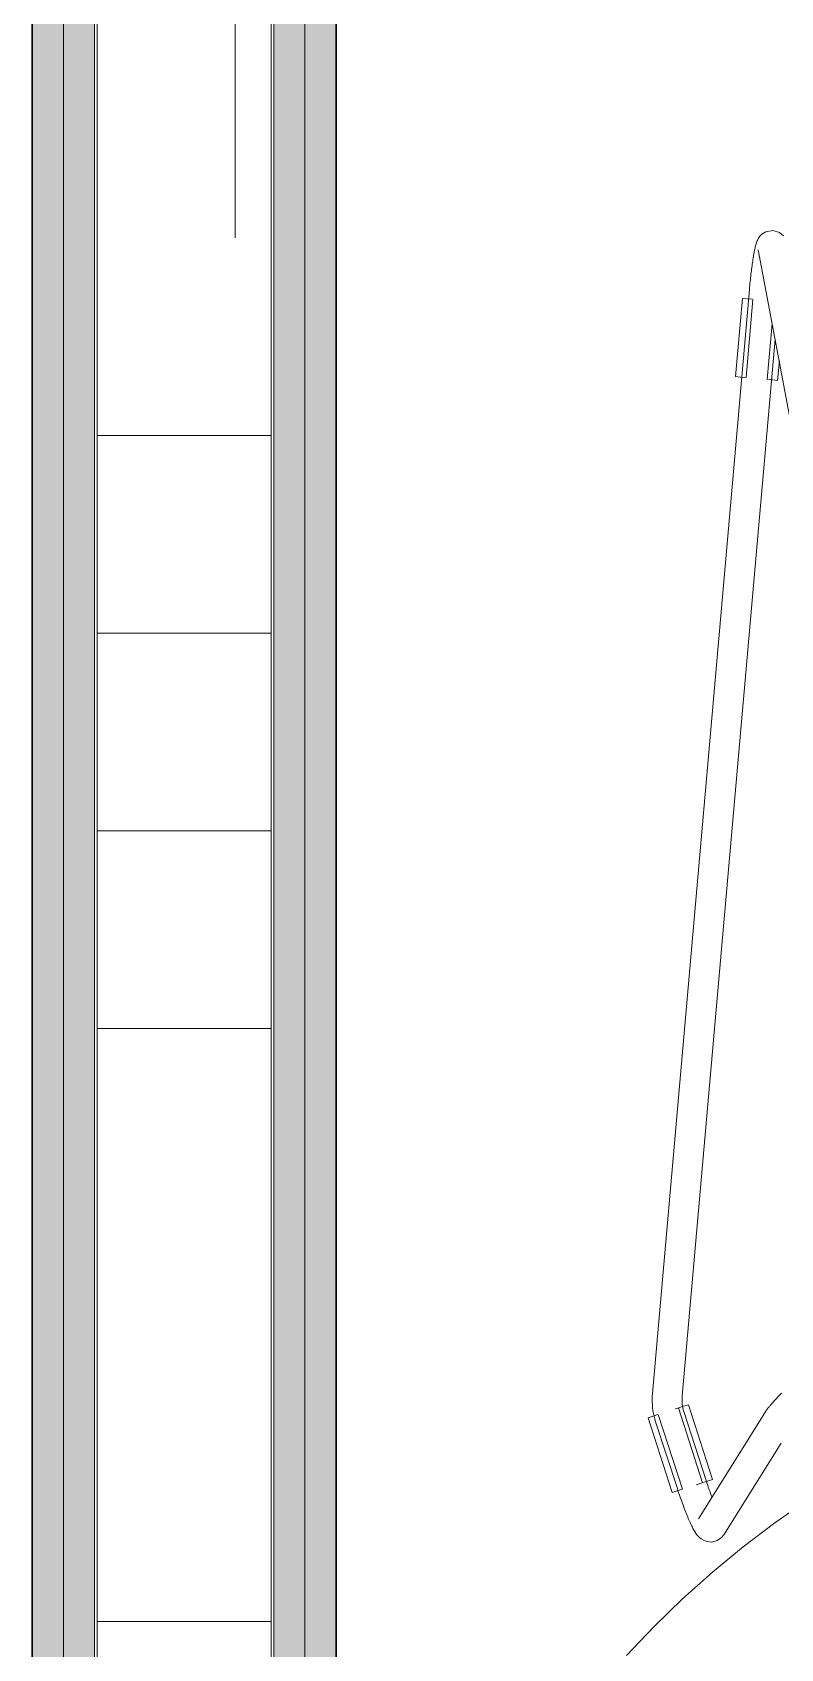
# Model space of a CAD drawing. Header units: millimetres. Extents: x 155920 to 295199, y -4084 to 97293.
# Drawn here: x 219977 to 220278, y 32063 to 32712 of the extents above; entities that cross this region are included whole.
import ezdxf

# ---------------------------------------------------------------- set-up
doc = ezdxf.new("R2010")
doc.units = ezdxf.units.MM
doc.header["$MEASUREMENT"] = 0
for name, color, linetype, lineweight in [('A-WALL', 7, 'CONTINUOUS', 9), ('A-WALL-PATT', 7, 'CONTINUOUS', 25), ('I-FURN', 8, 'CONTINUOUS', 9), ('I-WALL', 7, 'CONTINUOUS', 9)]:
    doc.layers.add(name, color=color, linetype=linetype, lineweight=lineweight)

msp = doc.modelspace()

# ---------------------------------------------------------------- hatches: boundary and pattern name
at = {"layer": 'A-WALL-PATT', "lineweight": 9}
h = msp.add_hatch(color=256, dxfattribs=at)
h.paths.add_polyline_path([(219982.3, 29907.33), (219989.71, 29907.33), (219989.71, 33022.83), (220038.21, 33022.83), (220038.21, 33035.33), (219977.21, 33035.33), (219977.21, 29907.33)], flags=0)
h.paths.add_polyline_path([(220038.21, 33945.33), (220038.21, 33957.83), (219989.71, 33957.83), (219989.71, 34245.33), (219977.21, 34245.33), (219977.21, 33945.33)], flags=0)
at = {"layer": 'A-WALL-PATT', "lineweight": 5}
h = msp.add_hatch(color=256, dxfattribs=at)
h.paths.add_polyline_path([(220002.21, 29907.33), (220002.21, 33010.33), (220038.21, 33010.33), (220038.21, 33022.83), (219989.71, 33022.83), (219989.71, 29907.33)], flags=0)
h.paths.add_polyline_path([(220038.21, 33957.83), (220038.21, 33970.33), (220002.21, 33970.33), (220002.21, 34245.33), (219989.71, 34245.33), (219989.71, 33957.83)], flags=0)
h = msp.add_hatch(color=256, dxfattribs=at)
h.paths.add_polyline_path([(220074.21, 29907.33), (220086.71, 29907.33), (220086.71, 33022.83), (220038.21, 33022.83), (220038.21, 33010.33), (220074.21, 33010.33), (220074.21, 29920.76)], flags=0)
h.paths.add_polyline_path([(220038.21, 33957.83), (220086.71, 33957.83), (220086.71, 34245.33), (220074.21, 34245.33), (220074.21, 33970.33), (220038.21, 33970.33)], flags=0)
h = msp.add_hatch(color=256, dxfattribs=at)
h.paths.add_polyline_path([(220086.71, 29907.33), (220099.21, 29907.33), (220099.21, 33035.33), (220038.21, 33035.33), (220038.21, 33022.83), (220086.71, 33022.83), (220086.71, 29920.76)], flags=0)
h.paths.add_polyline_path([(220038.21, 33945.33), (220099.21, 33945.33), (220099.21, 34245.33), (220086.71, 34245.33), (220086.71, 33957.83), (220038.21, 33957.83)], flags=0)

# ---------------------------------------------------------------- linework, layer by layer
at = {"layer": 'A-WALL'}
for p, q in [((219989.71, 33022.83), (219989.71, 29907.33)), ((220086.71, 29907.33), (220086.71, 33022.83)), ((220002.21, 33010.33), (220002.21, 29907.33)), ((220003.21, 33009.33), (220003.21, 29907.33)), ((220073.21, 29907.33), (220073.21, 33009.33)), ((220074.21, 29907.33), (220074.21, 33010.33))]:
    msp.add_line(p, q, dxfattribs=at)
at = {"layer": 'A-WALL-PATT', "linetype": 'Continuous', "lineweight": 9}
for p, q in [((220058.66, 32629.79), (220058.66, 33009.33)), ((220003.21, 32550.42), (220073.21, 32550.42)), ((220003.21, 32471.04), (220073.21, 32471.04)), ((220003.21, 32391.67), (220073.21, 32391.67)), ((220003.21, 32312.29), (220073.21, 32312.29)), ((220003.21, 32074.17), (220073.21, 32074.17))]:
    msp.add_line(p, q, dxfattribs=at)
at = {"layer": 'I-FURN'}
for p, q in [((220269.35, 32630.28), (220268.87, 32629.58)), ((220270.21, 32631.19), (220269.35, 32630.28)), ((220271.86, 32632.23), (220270.21, 32631.19)), ((220274.62, 32632.72), (220271.86, 32632.23)), ((220277.37, 32631.88), (220274.62, 32632.72)), ((220277.37, 32631.88), (220278.95, 32630.56)), ((220267.01, 32623.29), (220266.92, 32622.76)), ((220267.1, 32623.8), (220267.01, 32623.29)), ((220267.2, 32624.3), (220267.1, 32623.8)), ((220267.29, 32624.78), (220267.2, 32624.3)), ((220267.39, 32625.24), (220267.29, 32624.78)), ((220267.49, 32625.68), (220267.39, 32625.24)), ((220267.59, 32626.11), (220267.49, 32625.68)), ((220267.69, 32626.52), (220267.59, 32626.11)), ((220267.8, 32626.92), (220267.69, 32626.52)), ((220267.92, 32627.32), (220267.8, 32626.92)), ((220268.04, 32627.71), (220267.92, 32627.32)), ((220268.18, 32628.12), (220268.04, 32627.71)), ((220268.35, 32628.55), (220268.18, 32628.12)), ((220268.57, 32629.02), (220268.35, 32628.55)), ((220268.87, 32629.58), (220268.57, 32629.02)), ((220268.72, 32624.89), (220287.53, 32525.6)), ((220266.1, 32617.21), (220266.02, 32616.52)), ((220266.19, 32617.88), (220266.1, 32617.21)), ((220266.28, 32618.54), (220266.19, 32617.88)), ((220266.37, 32619.19), (220266.28, 32618.54)), ((220266.46, 32619.83), (220266.37, 32619.19)), ((220266.55, 32620.45), (220266.46, 32619.83)), ((220266.64, 32621.05), (220266.55, 32620.45)), ((220266.73, 32621.64), (220266.64, 32621.05)), ((220266.82, 32622.21), (220266.73, 32621.64)), ((220266.92, 32622.76), (220266.82, 32622.21)), ((220265.39, 32610.7), (220265.32, 32609.95)), ((220265.46, 32611.45), (220265.39, 32610.7)), ((220265.54, 32612.19), (220265.46, 32611.45)), ((220265.61, 32612.93), (220265.54, 32612.19)), ((220265.69, 32613.67), (220265.61, 32612.93)), ((220265.77, 32614.39), (220265.69, 32613.67)), ((220265.85, 32615.11), (220265.77, 32614.39)), ((220265.93, 32615.82), (220265.85, 32615.11)), ((220266.02, 32616.52), (220265.93, 32615.82)), ((220265.24, 32609.04), (220226.29, 32165.72)), ((220259.66, 32574.02), (220262.42, 32605.43)), ((220262.42, 32605.43), (220264.47, 32605.25)), ((220263.89, 32573.65), (220266.65, 32605.06)), ((220264.47, 32605.25), (220266.53, 32605.07)), ((220265.25, 32609.2), (220265.24, 32609.04)), ((220265.32, 32609.95), (220265.25, 32609.2)), ((220274.32, 32595.39), (220272.34, 32572.91)), ((220238.24, 32164.67), (220275.52, 32589.02)), ((220276.57, 32572.54), (220277.27, 32580.43)), ((220261.71, 32573.84), (220259.66, 32574.02)), ((220263.77, 32573.66), (220261.71, 32573.84)), ((220274.53, 32572.72), (220272.47, 32572.9)), ((220276.57, 32572.54), (220274.53, 32572.72)), ((220226.21, 32164.58), (220226.18, 32163.44)), ((220226.18, 32163.44), (220226.19, 32162.3)), ((220226.29, 32165.72), (220226.21, 32164.58)), ((220238.18, 32163.32), (220238.2, 32163.99)), ((220238.19, 32162.66), (220238.18, 32163.32)), ((220238.22, 32162), (220238.19, 32162.66)), ((220238.2, 32163.99), (220238.24, 32164.65)), ((220238.24, 32164.65), (220238.24, 32164.67)), ((220274.9, 32162.47), (220275.2, 32162.8)), ((220275.2, 32162.8), (220275.52, 32163.16)), ((220275.52, 32163.16), (220275.85, 32163.52)), ((220275.85, 32163.52), (220276.19, 32163.9)), ((220276.19, 32163.9), (220276.55, 32164.29)), ((220276.55, 32164.29), (220276.92, 32164.69)), ((220276.92, 32164.69), (220277.3, 32165.1)), ((220277.3, 32165.1), (220277.69, 32165.53)), ((220277.69, 32165.53), (220278.09, 32165.96)), ((220224.58, 32156.04), (220226.53, 32156.67)), ((220234.26, 32126.03), (220224.58, 32156.04)), ((220226.19, 32162.3), (220226.25, 32161.16)), ((220226.25, 32161.16), (220226.36, 32160.02)), ((220226.36, 32160.02), (220226.51, 32158.89)), ((220226.51, 32158.89), (220226.7, 32157.76)), ((220226.53, 32156.67), (220228.5, 32157.3)), ((220226.7, 32157.76), (220226.95, 32156.65)), ((220226.95, 32156.65), (220227.23, 32155.54)), ((220238.31, 32127.34), (220228.62, 32157.34)), ((220235.43, 32159.54), (220236.59, 32159.92)), ((220236.69, 32159.95), (220246.38, 32129.94)), ((220236.81, 32159.99), (220238.78, 32160.62)), ((220238.29, 32161.34), (220238.22, 32162)), ((220238.37, 32160.69), (220238.29, 32161.34)), ((220238.49, 32160.03), (220238.37, 32160.69)), ((220238.63, 32159.39), (220238.49, 32160.03)), ((220238.79, 32158.75), (220238.63, 32159.39)), ((220238.78, 32160.62), (220240.73, 32161.25)), ((220238.99, 32158.11), (220238.79, 32158.75)), ((220247.7, 32131.29), (220238.99, 32158.11)), ((220250.42, 32131.25), (220240.73, 32161.25)), ((220272.08, 32159.02), (220244.78, 32115.43)), ((220272.08, 32159.02), (220272.3, 32159.34)), ((220272.3, 32159.34), (220272.48, 32159.6)), ((220272.48, 32159.6), (220272.65, 32159.83)), ((220272.65, 32159.83), (220272.83, 32160.05)), ((220272.83, 32160.05), (220273.01, 32160.27)), ((220273.01, 32160.27), (220273.2, 32160.5)), ((220273.2, 32160.5), (220273.4, 32160.74)), ((220273.4, 32160.74), (220273.61, 32161)), ((220273.61, 32161), (220273.84, 32161.26)), ((220273.84, 32161.26), (220274.09, 32161.54)), ((220274.09, 32161.54), (220274.34, 32161.84)), ((220274.34, 32161.84), (220274.62, 32162.14)), ((220274.62, 32162.14), (220274.9, 32162.47)), ((220227.23, 32155.54), (220227.56, 32154.45)), ((220227.56, 32154.45), (220227.57, 32154.4)), ((220227.57, 32154.4), (220236.29, 32127.59)), ((220254.95, 32109.06), (220277.98, 32145.83)), ((220248.47, 32130.62), (220246.49, 32129.98)), ((220247.81, 32130.96), (220247.7, 32131.29)), ((220248.04, 32130.27), (220247.81, 32130.96)), ((220248.27, 32129.58), (220248.04, 32130.27)), ((220250.42, 32131.25), (220248.47, 32130.62)), ((220236.22, 32126.66), (220234.26, 32126.03)), ((220238.19, 32127.3), (220236.22, 32126.66)), ((220236.44, 32127.13), (220236.29, 32127.59)), ((220236.68, 32126.39), (220236.44, 32127.13)), ((220236.93, 32125.65), (220236.68, 32126.39)), ((220237.18, 32124.92), (220236.93, 32125.65)), ((220237.43, 32124.19), (220237.18, 32124.92)), ((220237.68, 32123.47), (220237.43, 32124.19)), ((220243.8, 32129.11), (220246.28, 32129.91)), ((220248.5, 32128.9), (220248.27, 32129.58)), ((220248.73, 32128.22), (220248.5, 32128.9)), ((220248.97, 32127.55), (220248.73, 32128.22)), ((220249.2, 32126.88), (220248.97, 32127.55)), ((220249.44, 32126.22), (220249.2, 32126.88)), ((220249.67, 32125.58), (220249.44, 32126.22)), ((220249.91, 32124.94), (220249.67, 32125.58)), ((220250.14, 32124.32), (220249.91, 32124.94)), ((220250.23, 32124.07), (220250.14, 32124.32)), ((220237.93, 32122.75), (220237.68, 32123.47)), ((220238.19, 32122.05), (220237.93, 32122.75)), ((220238.44, 32121.35), (220238.19, 32122.05)), ((220238.7, 32120.66), (220238.44, 32121.35)), ((220238.95, 32119.98), (220238.7, 32120.66)), ((220239.21, 32119.32), (220238.95, 32119.98)), ((220239.46, 32118.66), (220239.21, 32119.32)), ((220239.71, 32118.02), (220239.46, 32118.66)), ((220239.96, 32117.4), (220239.71, 32118.02)), ((220240.21, 32116.79), (220239.96, 32117.4)), ((220288.56, 32122.99), (220275.44, 32113.83)), ((220240.46, 32116.19), (220240.21, 32116.79)), ((220240.7, 32115.61), (220240.46, 32116.19)), ((220240.94, 32115.05), (220240.7, 32115.61)), ((220241.18, 32114.51), (220240.94, 32115.05)), ((220241.42, 32113.98), (220241.18, 32114.51)), ((220241.66, 32113.47), (220241.42, 32113.98)), ((220241.89, 32112.98), (220241.66, 32113.47)), ((220242.12, 32112.5), (220241.89, 32112.98)), ((220242.35, 32112.05), (220242.12, 32112.5)), ((220242.58, 32111.61), (220242.35, 32112.05)), ((220242.81, 32111.18), (220242.58, 32111.61)), ((220243.04, 32110.77), (220242.81, 32111.18)), ((220243.27, 32110.37), (220243.04, 32110.77)), ((220275.44, 32113.83), (220262.69, 32104.16)), ((220243.52, 32109.98), (220243.27, 32110.37)), ((220243.77, 32109.59), (220243.52, 32109.98)), ((220244.05, 32109.2), (220243.77, 32109.59)), ((220244.36, 32108.8), (220244.05, 32109.2)), ((220244.73, 32108.37), (220244.36, 32108.8)), ((220245.2, 32107.91), (220244.73, 32108.37)), ((220245.83, 32107.39), (220245.2, 32107.91)), ((220246.74, 32106.82), (220245.83, 32107.39)), ((220248.12, 32106.3), (220246.74, 32106.82)), ((220250.09, 32106.13), (220248.12, 32106.3)), ((220252.32, 32106.72), (220250.09, 32106.13)), ((220262.69, 32104.16), (220250.35, 32093.99)), ((220254.05, 32107.94), (220252.32, 32106.72)), ((220254.05, 32107.94), (220254.95, 32109.06)), ((220250.35, 32093.99), (220238.42, 32083.33)), ((220238.42, 32083.33), (220226.92, 32072.2)), ((220226.92, 32072.2), (220215.88, 32060.62))]:
    msp.add_line(p, q, dxfattribs=at)
at = {"layer": 'I-WALL', "lineweight": 30}
for p, q in [((219977.21, 33035.33), (219977.21, 29907.33)), ((220099.21, 29907.33), (220099.21, 33035.33))]:
    msp.add_line(p, q, dxfattribs=at)

doc.saveas('drawing.dxf')
